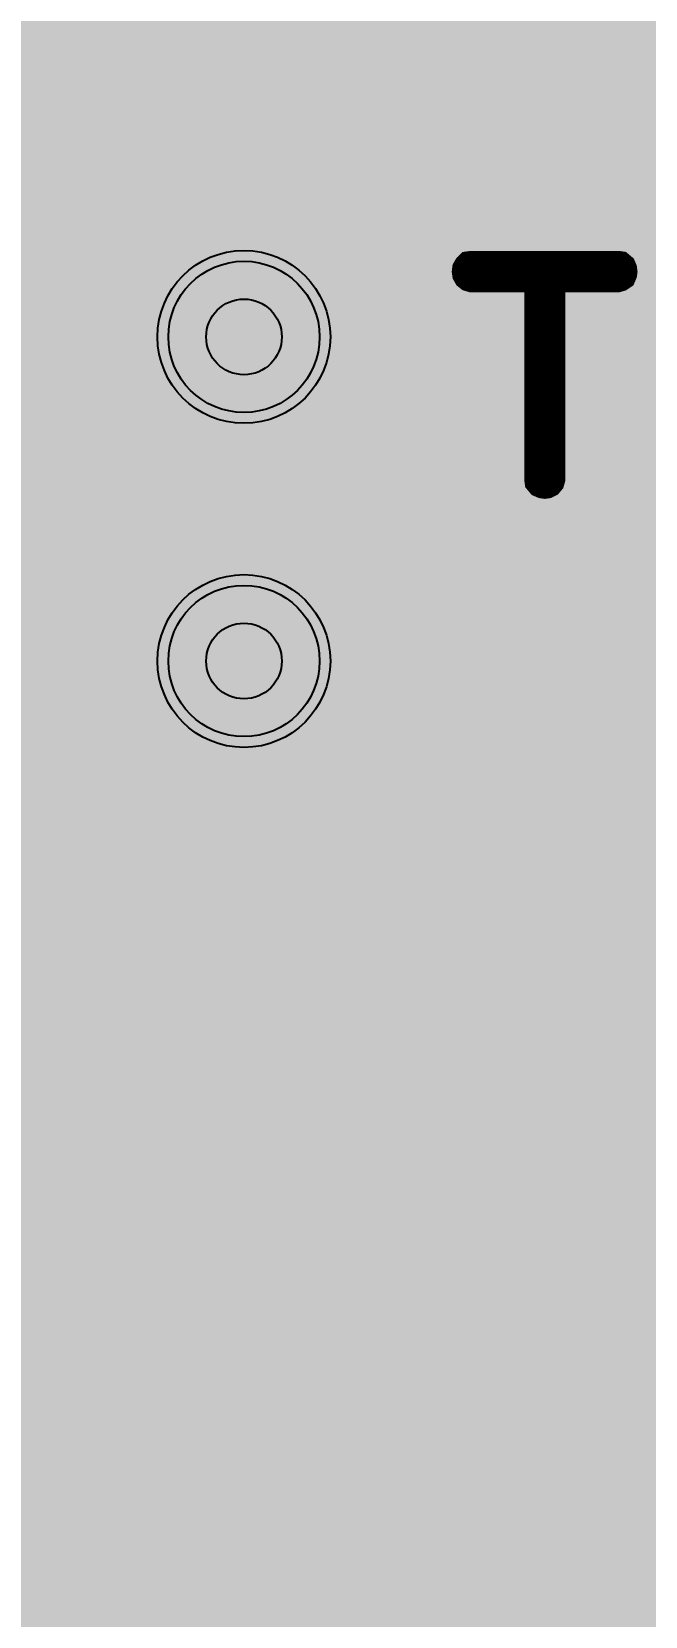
# Model space of a CAD drawing. Extents: x -28 to 199, y -61 to 255.
# Drawn here: x 54.12 to 56.96, y 172.28 to 179.61 of the extents above; entities that cross this region are included whole.
import ezdxf
from ezdxf.enums import TextEntityAlignment as Align

# ---------------------------------------------------------------- set-up
doc = ezdxf.new("R2010")
doc.units = 0
doc.header["$MEASUREMENT"] = 0
for name, color, linetype in [('ASSEMBLY_PART_NUMBERS_BTM', 191, 'CONTINUOUS'), ('ASSEMBLY_PART_NUMBERS_TOP', 102, 'CONTINUOUS'), ('ASSEMBLY_REF_DES_TOP', 102, 'CONTINUOUS'), ('DRILL_DRAWING', 21, 'CONTINUOUS'), ('GENERATED_SILKSCREEN_TOP', 140, 'CONTINUOUS'), ('PLANE_DATA_LAYER_BOTTOM', 10, 'CONTINUOUS'), ('PLANE_DATA_LAYER_TOP', 150, 'CONTINUOUS'), ('PLANE_SHAPES_LAYER_2', 230, 'CONTINUOUS'), ('PLANE_SHAPES_LAYER_3', 81, 'CONTINUOUS'), ('PLANE_SHAPES_LAYER_BOTTOM', 10, 'CONTINUOUS'), ('PLANE_SHAPES_LAYER_TOP', 150, 'CONTINUOUS'), ('SILKSCREEN_REF_DES_TOP', 150, 'CONTINUOUS'), ('VIA_HOLES_LAYER_2', 30, 'CONTINUOUS'), ('VIA_HOLES_LAYER_3', 30, 'CONTINUOUS'), ('VIA_HOLES_LAYER_BOTTOM', 30, 'CONTINUOUS'), ('VIA_HOLES_LAYER_TOP', 30, 'CONTINUOUS'), ('VIA_PADS_LAYER_2', 230, 'CONTINUOUS'), ('VIA_PADS_LAYER_3', 81, 'CONTINUOUS'), ('VIA_PADS_LAYER_BOTTOM', 10, 'CONTINUOUS'), ('VIA_PADS_LAYER_TOP', 150, 'CONTINUOUS')]:
    doc.layers.add(name, color=color, linetype=linetype)
doc.styles.add('VERDANA', font='verdana.TTF')
doc.styles.add('VERIBEST_GERBER_0', font='txt')

msp = doc.modelspace()

# ---------------------------------------------------------------- hatches: boundary and pattern name
at = {"layer": 'PLANE_DATA_LAYER_BOTTOM'}
h = msp.add_hatch(color=256, dxfattribs=at)
h.paths.add_polyline_path([(65.75, 160.0762, -0.414213562373095), (65.6738, 160), (52.4762, 160, -0.414213562373095), (52.4, 160.0762), (52.4, 160.717153, 0.1989122151386167), (52.253553, 161.070706), (47.368451, 165.955808, -0.1989099556854013), (47.346133, 166.009689), (47.346133, 184.1738, -0.414213562373095), (47.422333, 184.25), (53.4238, 184.25, -0.414213562373095), (53.5, 184.1738), (53.5, 179.000008, 0.414213562373095), (53.500008, 179), (56.6738, 179, -0.414213562373095), (56.75, 178.9238), (56.75, 171.750008, 0.414213562373095), (56.750008, 171.75), (58.4238, 171.75, -0.414213562373095), (58.5, 171.6738), (58.5, 165.500008, 0.414213562373095), (58.500008, 165.5), (65.6738, 165.5, -0.414213562373095), (65.75, 165.4238)], flags=0)
h.paths.add_polyline_path([(47.5, 168.25, -0.9999999999999999), (49.5, 168.25, -0.9999999999999999)], flags=0)
h.paths.add_polyline_path([(47.5, 172.5, -0.9999999999999999), (49.5, 172.5, -0.9999999999999999)], flags=0)
h.paths.add_polyline_path([(47.5, 176.75, -0.9999999999999999), (49.5, 176.75, -0.9999999999999999)], flags=0)
h.paths.add_polyline_path([(47.5, 182, -0.9999999999999999), (49.5, 182, -0.9999999999999999)], flags=0)
at = {"layer": 'PLANE_DATA_LAYER_TOP'}
h = msp.add_hatch(color=256, dxfattribs=at)
h.paths.add_polyline_path([(86.463448, 185.473835, -0.1989099556854013), (86.44113, 185.419954), (76.797091, 175.775915, 0.1989122151386141), (76.650644, 175.422362), (76.650644, 172.0512, -0.414213562373095), (76.574444, 171.975), (76.559079, 171.975, -0.3496023543748377), (76.484808, 172.034161, 0.5130308321652396), (75.585987, 172.411269, -0.1385740107174437), (75.546107, 172.4), (75.273, 172.4, 0.1989122151386089), (74.919447, 172.253553), (74.867276, 172.201382, -0.1989133663344342), (74.813394, 172.179064), (73.0762, 172.179064, -0.414213562373095), (73, 172.255264), (73, 177.999992, 0.414213562373095), (72.999992, 178), (66.250008, 178, 0.414213562373095), (66.25, 177.999992), (66.25, 172.17423, -0.2644198350149006), (66.212766, 172.108747, 0.0622368132861753), (66.114895, 172.032618), (64.037581, 169.955303, 0.1989122151386089), (63.891134, 169.60175), (63.891134, 163.701765, -0.1989099556853327), (63.868816, 163.647884), (62.49325, 162.272318, -0.1989133663345028), (62.439368, 162.25), (50.8262, 162.25, -0.414213562373095), (50.75, 162.3262), (50.75, 162.9238, -0.414213562373095), (50.8262, 163), (51.65, 163, 0.414213562373095), (52.1, 163.45), (52.1, 164.55, 0.414213562373095), (51.65, 165), (50.8262, 165, -0.414213562373095), (50.75, 165.0762), (50.75, 165.249992, 0.414213562373095), (50.749992, 165.25), (45.592317, 165.25, -0.27336965403349), (45.52557, 165.289441, 0.4661354856309689), (44.623957, 165.467539, -0.6297856695914315), (44.5, 165.526916), (44.5, 166.465411, -0.414213562373095), (44.5762, 166.541611), (45.726869, 166.541611, 0.198912215138622), (46.080422, 166.688058), (47.408969, 168.016605, -0.5745546308790374), (47.536286, 167.983064, 3.3778190211340116), (47.863697, 169.021439, -0.6341075319548196), (47.739011, 169.080223), (47.739011, 171.669777, -0.6341075319548197), (47.863697, 171.728561, 2.1211046100404554), (47.863697, 173.271439, -0.6341075319548196), (47.739011, 173.330223), (47.739011, 175.919777, -0.6341075319548197), (47.863697, 175.978561, 2.1211046100404554), (47.863697, 177.521439, -0.6341075319548196), (47.739011, 177.580223), (47.739011, 177.63997, -0.1989099556853499), (47.761329, 177.693851), (54.79516, 184.727682, -0.1989133663344858), (54.849042, 184.75), (70.499992, 184.75, 0.414213562373095), (70.5, 184.750008), (70.5, 186.262529, -0.679246768798684), (70.631697, 186.314745, 2.5221309401857095), (70.631697, 187.685255, -0.679246768798684), (70.5, 187.737471), (70.5, 188.802529, -0.6792467687985848), (70.631697, 188.854745, 2.522130940185749), (70.631697, 190.225255, -0.679246768798684), (70.5, 190.277471), (70.5, 192.382365, -0.414213562373095), (70.5762, 192.458565), (75.378436, 192.458565, 0.1989122151386141), (75.731989, 192.605012), (77.354659, 194.227682, -0.198913366334503), (77.408541, 194.25), (80.573834, 194.25, -0.7996942034350105), (80.606523, 194.104968, 0.2895657790381564), (79.75, 192.75, 0.9999999999999999), (82.75, 192.75, 0.2895657790381564), (81.893477, 194.104968, -0.7996942034350105), (81.926166, 194.25), (84.073834, 194.25, -0.7996942034350105), (84.106523, 194.104968, 0.2895657790381564), (83.25, 192.75, 0.9999999999999999), (86.25, 192.75, 0.2895657790381564), (85.393477, 194.104968, -0.7996942034350105), (85.426166, 194.25), (86.203745, 194.25, -0.198913366334503), (86.257627, 194.227682), (86.44113, 194.044179, -0.1989099556854013), (86.463448, 193.990298)], flags=0)
h.paths.add_polyline_path([(54.4, 180.5, -0.9999999999999999), (55.6, 180.5, -0.9999999999999999)], flags=0)
h.paths.add_polyline_path([(57.774763, 179.999693, -0.6213993882361923), (57.717303, 180.123665, 3.4065579684257754), (57.101959, 179.91855, -0.6213955599504086), (57.130374, 179.784897, 5.713872496407954)], flags=0)
h.paths.add_polyline_path([(58.65, 180.5, -0.9999999999999999), (59.85, 180.5, -0.9999999999999999)], flags=0)
h.paths.add_polyline_path([(57.25, 175.5, -0.9999999999999999), (60.25, 175.5, -0.9999999999999999)], flags=0)
h.paths.add_polyline_path([(59, 168.5, -0.9999999999999999), (61, 168.5, -0.9999999999999999)], flags=0)
h.paths.add_polyline_path([(59.25, 179, -0.9999999999999999), (61.25, 179, -0.9999999999999999)], flags=0)
h.paths.add_polyline_path([(60, 173.5, -0.9999999999999999), (62, 173.5, -0.9999999999999999)], flags=0)
h.paths.add_polyline_path([(60.9, 167.5, -0.9999999999999999), (62.1, 167.5, -0.9999999999999999)], flags=0)
h.paths.add_polyline_path([(60.9, 171.5, -0.9999999999999999), (62.1, 171.5, -0.9999999999999999)], flags=0)
h.paths.add_polyline_path([(60.9, 180.5, -0.9999999999999999), (62.1, 180.5, -0.9999999999999999)], flags=0)
h.paths.add_polyline_path([(63.648041, 179.91855, 3.4065579684257754), (63.032697, 180.123665, -0.6213993882361925), (62.975237, 179.999693, 5.713872496407954), (63.619626, 179.784897, -0.6213955599504087)], flags=0)
h.paths.add_polyline_path([(74, 179.25, -0.9999999999999999), (76, 179.25, -0.9999999999999999)], flags=0)
h.paths.add_polyline_path([(76.5, 179.25, -0.9999999999999999), (78.5, 179.25, -0.9999999999999999)], flags=0)
h.paths.add_polyline_path([(78, 181, -0.9999999999999999), (81, 181, -0.9999999999999999)], flags=0)
h.paths.add_polyline_path([(80.25, 187, -0.9999999999999999), (83.25, 187, -0.9999999999999999)], flags=0)
at = {"layer": 'PLANE_SHAPES_LAYER_2'}
h = msp.add_hatch(color=256, dxfattribs=at)
h.paths.add_polyline_path([(169.5, 129.25), (149.5, 129.25), (142.25, 122), (142.25, 90.5), (147.5, 90.5), (147.5, 80), (154, 80), (154, 69.25), (131.75, 69.25), (131.75, 73.25), (121.25, 73.25), (121.25, 81), (110.5, 81), (110.5, 125.75), (106.5, 125.75), (106.5, 128.75), (93.5, 128.75), (93.5, 120.25), (91.75, 120.25), (91.75, 121.5), (80, 121.5), (80, 118.25), (73.25, 118.25), (73.25, 124.5), (67.5, 124.5), (67.5, 128), (57.75, 128), (57.75, 120.25), (55.25, 120.25), (55.25, 121.5), (47.5, 121.5), (47.5, 119), (35, 119), (35, 134.75), (32.75, 134.75), (32.75, 159.75), (29.25, 159.75), (29.25, 175.25), (22.5, 175.25), (22.5, 195.25), (17.25, 195.25), (17.25, 198), (22.5, 198), (22.5, 216.5), (40.25, 216.5), (40.25, 235.5), (54.5, 235.5), (54.5, 254), (87.25, 254), (87.25, 236.25), (86.25, 236.25), (86.25, 228.75), (81, 228.75), (81, 218.75), (95.25, 218.75), (95.25, 194.5), (87, 194.5), (87, 172), (131.1, 172), (131.1, 208.75), (115.5, 208.75), (115.5, 213.75), (106.75, 213.75), (106.75, 218.75), (110.25, 222.25), (110.25, 226.25), (142.5, 226.25), (142.5, 221.5), (160.5, 221.5), (160.5, 240.75), (169.5, 240.75)])
h.paths.add_polyline_path([(35.5, 149.5), (41.75, 149.5), (41.75, 152), (39.25, 152), (39.25, 154), (37.75, 154), (37.75, 152), (35.5, 152)], flags=16)
h.paths.add_polyline_path([(37.5, 125.75), (37.5, 128.75), (42.75, 128.75), (42.75, 125.75)], flags=16)
h.paths.add_polyline_path([(52, 127.75), (52, 130.75), (54.25, 130.75), (54.25, 127.75)], flags=16)
h.paths.add_polyline_path([(50.75, 219.5), (50.75, 226.5), (71.75, 226.5), (71.75, 219.5)], flags=16)
h.paths.add_polyline_path([(66.5, 150.75), (66.5, 177.5), (72.25, 177.5), (72.25, 150.75)], flags=16)
h.paths.add_polyline_path([(47.25, 185.25), (73, 185.25), (73, 188.25), (70.25, 188.25), (70.25, 191), (47.25, 191)], flags=16)
h.paths.add_polyline_path([(84.5, 208), (84.5, 212.75), (85, 212.75), (85, 208)], flags=16)
h.paths.add_polyline_path([(61.5, 137.25), (87.75, 137.25), (87.75, 140.5), (84.75, 140.5), (84.75, 143), (61.5, 143)], flags=16)
h.paths.add_polyline_path([(88.75, 127), (88.75, 130), (91, 130), (91, 127)], flags=16)
h.paths.add_polyline_path([(85.5, 130.25), (85.5, 132.5), (91, 132.5), (91, 130.25)], flags=16)
h.paths.add_polyline_path([(108.75, 142.25), (135.75, 142.25), (135.75, 145.75), (132.25, 145.75), (132.25, 149), (108.75, 149)], flags=16)
h.paths.add_polyline_path([(114.25, 126.75), (140.75, 126.75), (140.75, 129.75), (137.25, 129.75), (137.25, 133), (114.25, 133)], flags=16)
h.paths.add_polyline_path([(155.25, 180.25), (166.25, 180.25), (166.25, 186.25), (152.25, 186.25), (152.25, 183), (155.25, 183)], flags=16)
at = {"layer": 'PLANE_SHAPES_LAYER_3'}
h = msp.add_hatch(color=256, dxfattribs=at)
h.paths.add_polyline_path([(169.5, 129.25), (149.5, 129.25), (142.25, 122), (142.25, 90.5), (147.5, 90.5), (147.5, 80), (154, 80), (154, 69.25), (131.75, 69.25), (131.75, 73.25), (121.25, 73.25), (121.25, 81), (110.5, 81), (110.5, 125.75), (106.5, 125.75), (106.5, 128.75), (93.5, 128.75), (93.5, 120.25), (91.75, 120.25), (91.75, 121.5), (80, 121.5), (80, 118.25), (73.25, 118.25), (73.25, 124.5), (67.5, 124.5), (67.5, 127.75), (58.25, 127.75), (58.25, 130.25), (88.75, 130.25), (88.75, 127), (91, 127), (91, 132.5), (55, 132.5), (55, 131.25), (52, 131.25), (52, 127.75), (55, 127.75), (55, 127.25), (57.75, 127.25), (57.75, 120.25), (55.25, 120.25), (55.25, 121.5), (47.5, 121.5), (47.5, 119), (35, 119), (35, 134.75), (32.75, 134.75), (32.75, 159.75), (29.25, 159.75), (29.25, 175.25), (22.5, 175.25), (22.5, 195.25), (17.25, 195.25), (17.25, 198), (22.5, 198), (22.5, 216.5), (40.25, 216.5), (40.25, 235.5), (54.5, 235.5), (54.5, 254), (87.25, 254), (87.25, 236.25), (86.25, 236.25), (86.25, 228.75), (81, 228.75), (81, 218.75), (95.25, 218.75), (95.25, 194.5), (87, 194.5), (87, 172), (131.1, 172), (131.1, 208.75), (115.5, 208.75), (115.5, 213.75), (106.75, 213.75), (106.75, 218.75), (110.25, 222.25), (110.25, 226.25), (142.5, 226.25), (142.5, 221.5), (160.5, 221.5), (160.5, 240.75), (169.5, 240.75)])
h.paths.add_polyline_path([(35.5, 149.5), (41.75, 149.5), (41.75, 152), (39.25, 152), (39.25, 154), (37.75, 154), (37.75, 152), (35.5, 152)], flags=16)
h.paths.add_polyline_path([(37.5, 125.75), (37.5, 128.75), (42.75, 128.75), (42.75, 125.75)], flags=16)
h.paths.add_polyline_path([(50.75, 219.5), (50.75, 226.5), (71.75, 226.5), (71.75, 219.5)], flags=16)
h.paths.add_polyline_path([(66.5, 150.75), (66.5, 177.5), (72.25, 177.5), (72.25, 150.75)], flags=16)
h.paths.add_polyline_path([(47.25, 185.25), (73, 185.25), (73, 188.25), (70.25, 188.25), (70.25, 191), (47.25, 191)], flags=16)
h.paths.add_polyline_path([(84.5, 208), (84.5, 212.75), (85, 212.75), (85, 208)], flags=16)
h.paths.add_polyline_path([(61.5, 137.25), (87.75, 137.25), (87.75, 140.5), (84.75, 140.5), (84.75, 143), (61.5, 143)], flags=16)
h.paths.add_polyline_path([(108.75, 142.25), (135.75, 142.25), (135.75, 145.75), (132.25, 145.75), (132.25, 149), (108.75, 149)], flags=16)
h.paths.add_polyline_path([(114.25, 126.75), (140.75, 126.75), (140.75, 129.75), (137.25, 129.75), (137.25, 133), (114.25, 133)], flags=16)
h.paths.add_polyline_path([(155.25, 180.25), (166.25, 180.25), (166.25, 186.25), (152.25, 186.25), (152.25, 183), (155.25, 183)], flags=16)
at = {"layer": 'PLANE_SHAPES_LAYER_TOP'}
msp.add_hatch(color=256, dxfattribs=at).paths.add_polyline_path([(70.5, 178), (66.25, 178), (66.25, 171), (39.75, 171), (39.75, 184.75), (70.5, 184.75)], flags=0)
at = {"layer": 'VIA_HOLES_LAYER_2'}
h = msp.add_hatch(color=256, dxfattribs=at)
edge = h.paths.add_edge_path()
edge.add_arc((55.1, 178.2), 0.175, 0, 360)
h = msp.add_hatch(color=256, dxfattribs=at)
edge = h.paths.add_edge_path()
edge.add_arc((55.1, 176.7), 0.175, 0, 360)
at = {"layer": 'VIA_HOLES_LAYER_3'}
h = msp.add_hatch(color=256, dxfattribs=at)
edge = h.paths.add_edge_path()
edge.add_arc((55.1, 178.2), 0.175, 0, 360)
h = msp.add_hatch(color=256, dxfattribs=at)
edge = h.paths.add_edge_path()
edge.add_arc((55.1, 176.7), 0.175, 0, 360)
at = {"layer": 'VIA_HOLES_LAYER_BOTTOM'}
h = msp.add_hatch(color=256, dxfattribs=at)
edge = h.paths.add_edge_path()
edge.add_arc((55.1, 178.2), 0.175, 0, 360)
h = msp.add_hatch(color=256, dxfattribs=at)
edge = h.paths.add_edge_path()
edge.add_arc((55.1, 176.7), 0.175, 0, 360)
at = {"layer": 'VIA_HOLES_LAYER_TOP'}
h = msp.add_hatch(color=256, dxfattribs=at)
edge = h.paths.add_edge_path()
edge.add_arc((55.1, 178.2), 0.175, 0, 360)
h = msp.add_hatch(color=256, dxfattribs=at)
edge = h.paths.add_edge_path()
edge.add_arc((55.1, 176.7), 0.175, 0, 360)

# ---------------------------------------------------------------- linework, layer by layer
at = {"layer": 'GENERATED_SILKSCREEN_TOP', "const_width": 0.15}
msp.add_lwpolyline([(56.472, 177.543), (56.473, 177.536), (56.478, 177.53), (56.485, 177.527), (56.492, 177.526), (56.499, 177.527), (56.505, 177.53), (56.51, 177.536), (56.512, 177.543), (56.512, 178.482), (56.829, 178.482), (56.836, 178.484), (56.842, 178.488), (56.845, 178.495), (56.846, 178.502), (56.845, 178.51), (56.842, 178.517), (56.836, 178.522), (56.829, 178.523), (56.154, 178.523), (56.147, 178.522), (56.142, 178.517), (56.138, 178.51), (56.137, 178.502), (56.138, 178.495), (56.142, 178.488), (56.147, 178.484), (56.154, 178.482), (56.472, 178.482), (56.472, 177.543)], dxfattribs=at)
at = {"layer": 'PLANE_SHAPES_LAYER_BOTTOM'}
msp.add_solid([(53.5, 171.75), (56.75, 171.75), (53.5, 179), (56.75, 179)], dxfattribs=at)
at = {"layer": 'VIA_HOLES_LAYER_2'}
for centre in [(55.1, 178.2), (55.1, 176.7)]:
    msp.add_circle(centre, 0.175, dxfattribs=at)
at = {"layer": 'VIA_HOLES_LAYER_3'}
for centre in [(55.1, 178.2), (55.1, 176.7)]:
    msp.add_circle(centre, 0.175, dxfattribs=at)
at = {"layer": 'VIA_HOLES_LAYER_BOTTOM'}
for centre in [(55.1, 178.2), (55.1, 176.7)]:
    msp.add_circle(centre, 0.175, dxfattribs=at)
at = {"layer": 'VIA_HOLES_LAYER_TOP'}
for centre in [(55.1, 178.2), (55.1, 176.7)]:
    msp.add_circle(centre, 0.175, dxfattribs=at)
at = {"layer": 'VIA_PADS_LAYER_2'}
for centre in [(55.1, 178.2), (55.1, 176.7)]:
    msp.add_circle(centre, 0.4, dxfattribs=at)
at = {"layer": 'VIA_PADS_LAYER_3'}
for centre in [(55.1, 178.2), (55.1, 176.7)]:
    msp.add_circle(centre, 0.4, dxfattribs=at)
at = {"layer": 'VIA_PADS_LAYER_BOTTOM'}
for centre in [(55.1, 178.2), (55.1, 176.7)]:
    msp.add_circle(centre, 0.35, dxfattribs=at)
at = {"layer": 'VIA_PADS_LAYER_TOP'}
for centre in [(55.1, 178.2), (55.1, 176.7)]:
    msp.add_circle(centre, 0.35, dxfattribs=at)

# ---------------------------------------------------------------- texts
at = {"layer": 'ASSEMBLY_PART_NUMBERS_BTM', "style": 'VERIBEST_GERBER_0', "text_generation_flag": 2}
for s, p in [('PTVS3V3P1UP,115', (53.29, 202.75)), ('ERJ-3EKF2000V', (53.79, 193)), ('ERJ-3EKF2000V', (52.46, 183)), ('ERJ-3EKF2000V', (54.71, 183)), ('ERJ-3EKF2000V', (56.71, 183))]:
    msp.add_text(s, height=2.032, rotation=90, dxfattribs=at).set_placement(p, align=Align.TOP_LEFT)
for s, p in [('MCR25JZHJ000', (75.25, 179.04)), ('CL10C010BB8NNNC', (62.5, 178.29)), ('ERJ-3EKF6200V', (75, 175.54)), ('ERJ-3EKF6200V', (75, 173.29))]:
    msp.add_text(s, height=2.032, dxfattribs=at).set_placement(p, align=Align.TOP_LEFT)
at = {"layer": 'ASSEMBLY_PART_NUMBERS_TOP', "style": 'VERIBEST_GERBER_0'}
for s, p in [('CL21B106KOQNNNE', (38.25, 181.96)), ('TP-1_OSC_OSC', (37.25, 174.96))]:
    msp.add_text(s, height=2.032, dxfattribs=at).set_placement(p, align=Align.TOP_LEFT)
at = {"layer": 'ASSEMBLY_REF_DES_TOP', "style": 'VERDANA'}
msp.add_text('TP42', height=1, dxfattribs=at).set_placement((53.2, 175.85), align=Align.TOP_LEFT)
at = {"layer": 'DRILL_DRAWING', "style": 'VERIBEST_GERBER_0'}
for s, p in [('B', (55, 180.5)), ('B', (57.25, 180.5)), ('A', (55.1, 178.2)), ('A', (55.1, 176.7))]:
    msp.add_text(s, height=2, dxfattribs=at).set_placement(p, align=Align.MIDDLE_CENTER)
at = {"layer": 'SILKSCREEN_REF_DES_TOP', "style": 'VERIBEST_GERBER_0'}
msp.add_text('TP42', height=1, dxfattribs=at).set_placement((56, 178.54), align=Align.TOP_LEFT)

doc.saveas('drawing.dxf')
